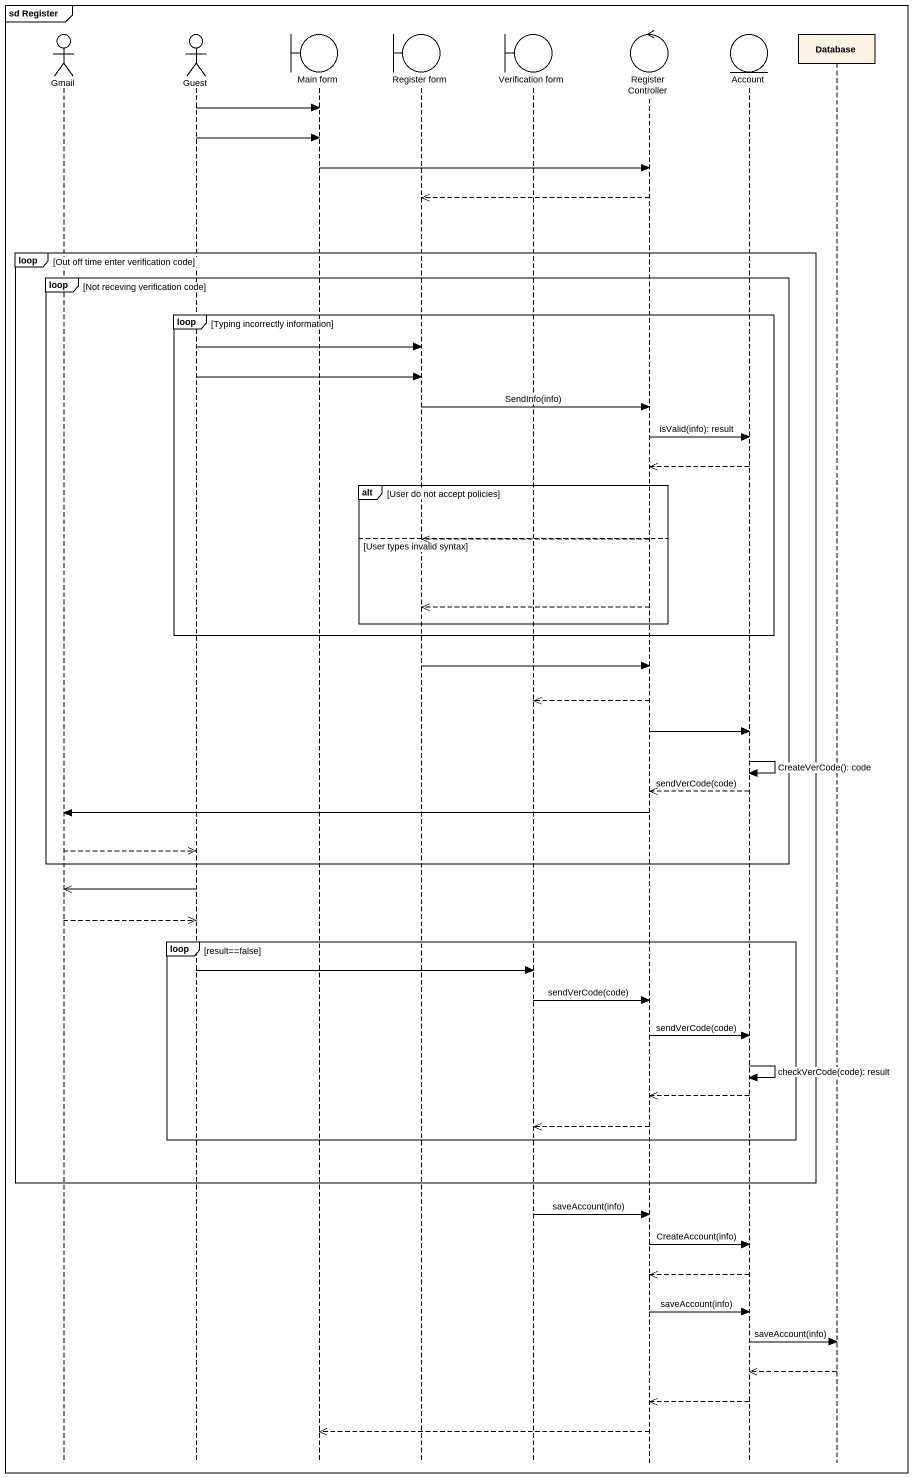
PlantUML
@startuml
mainframe sd Register
hide footbox
actor Gmail
actor Guest
boundary "Main form" as Main_form
boundary "Register form" as Register_form
boundary "Verification form" as Verification_form
control "Register Controller" as Register_Controller
entity Account
participant "Database" as Database_

Guest -> Main_form
Guest -> Main_form
Main_form -> Register_Controller
Register_Controller -->> Register_form
loop Out off time enter verification code
  loop Not receving verification code
    loop Typing incorrectly information
      Guest -> Register_form
      Guest -> Register_form
      Register_form -> Register_Controller : SendInfo(info)
      Register_Controller -> Account : isValid(info): result
      Account -->> Register_Controller
      alt User do not accept policies
      else User types invalid syntax
        Register_Controller -->> Register_form
        Register_Controller -->> Register_form
      end
    end
    Register_form -> Register_Controller
    Register_Controller -->> Verification_form
    Register_Controller -> Account
    Account -> Account : CreateVerCode(): code
    Account -->> Register_Controller : sendVerCode(code)
    Register_Controller -> Gmail
    Gmail -->> Guest
  end
  Guest ->> Gmail
  Gmail -->> Guest
  loop result==false
    Guest -> Verification_form
    Verification_form -> Register_Controller : sendVerCode(code)
    Register_Controller -> Account : sendVerCode(code)
    Account -> Account : checkVerCode(code): result
    Account -->> Register_Controller
    Register_Controller -->> Verification_form
  end
end
Verification_form -> Register_Controller : saveAccount(info)
Register_Controller -> Account : CreateAccount(info)
Account -->> Register_Controller
Register_Controller -> Account : saveAccount(info)
Account -> Database_ : saveAccount(info)
Database_ -->> Account
Account -->> Register_Controller
Register_Controller -->> Main_form
@enduml
